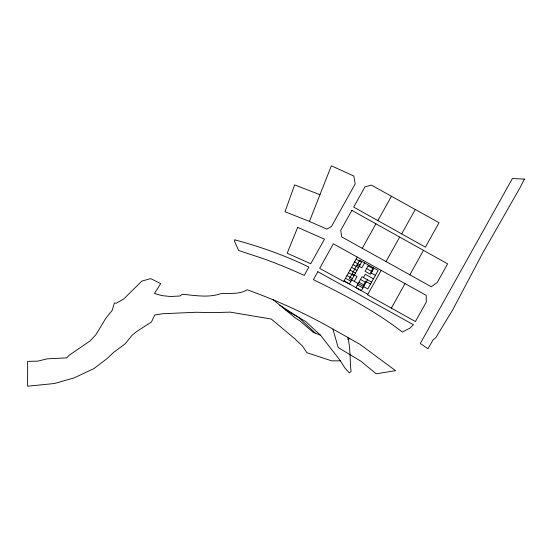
<?xml version="1.0" encoding="UTF-8"?>
<svg xmlns="http://www.w3.org/2000/svg" width="552" height="552" viewBox="0 0 552 552"><rect width="100%" height="100%" fill="white"/><g stroke="black" fill="none" stroke-linecap="round" stroke-linejoin="round"><path stroke-width="0.83" d="M309.437 221.407L331.366 165.786L353.839 176.047L355.198 183.926L331.462 226.479L326.887 229.101L308.264 220.91L284.998 211.747L294.644 184.885L319.96 194.704M357.268 257.108L343.668 281.492L319.684 268.375L333.325 243.805L426.227 295.361L426.289 302.082L415.428 321.54L367.542 294.816L381.177 270.37M362.257 248.317L375.926 223.802M377.872 220.607L391.444 196.264L439.04 222.704L425.399 247.144L353.687 207.11L365.031 186.755L371.392 185.134L391.444 196.264M354.26 281.382L356.985 276.49L352.142 273.785M364.575 262.883L361.843 267.782L356.999 265.077M363.471 277.546L365.293 274.282L373.456 278.836M362.968 286.24L365.7 281.347L370.544 284.052M373.283 267.741L370.558 272.64L375.401 275.344M367.459 279.774L361.387 290.662L355.943 287.627L362.015 276.738L371.634 282.1M386.034 261.558L399.689 237.077M401.67 233.896L415.27 209.505M391.375 308.099L405.023 283.611M409.846 274.82L423.481 250.367M347.939 339.639L349.789 338.548L359.828 344.234L395.577 370.654L376.216 373.814L360.898 361.201L338.217 347.594L332.911 329.082C305.56 313.495 276.78 300.378 247.13 289.765C239.554 294.664 229.508 293.022 220.834 293.664C208.159 298.066 195.229 295.32 182.27 294.299L179.973 296.003L170.761 296.507L161.95 295.624L154.498 293.491L160.68 283.59L150.71 278.615L141.836 281.092L123.751 298.963L116.362 303.193L114.367 303L112.18 310.348L105.646 318.538L95.931 334.671L90.162 340.881L69.29 355.15L66.709 357.875L46.941 358.869L37.784 361.146L27.641 361.353L27.6 386.214L54.641 383.488L74.168 377.865L93.881 368.619L106.936 358.683L113.602 352.411L125.256 343.751L131.976 335.388L136.171 331.876L151.462 321.982L154.746 314.957L162.854 313.736L195.891 312.266L213.051 312.625L230.232 312.135L271.287 319.049L294.892 338.845L302.53 346.09L306.947 352.728L331.683 360.856L340.418 360.822L344.786 367.873L349.34 372.855L351.093 371.51C349.72 360.132 350.706 348.547 347.774 337.41L332.911 329.082M340.418 360.822L320.602 335.312L313.053 332.194L299.846 320.788L295.72 318.276L272.943 299.529M356.116 259.171L361.56 262.207L349.416 283.983L343.972 280.947L367.846 294.271M354.598 261.896L360.042 264.932M366.576 268.576L372.013 271.612M353.08 264.615L358.524 267.651M351.562 267.34L357.006 270.377M350.044 270.059L355.488 273.095M348.526 272.778L353.97 275.814M360.497 279.464L365.941 282.5M347.008 275.503L352.452 278.539M358.979 282.182L364.423 285.218M345.49 278.222L350.934 281.258M357.461 284.908L362.906 287.944M347.774 337.41L349.789 338.548M285.232 309.637L305.677 321.526L320.602 335.312M279.802 305.173L298.984 317.635L315.22 333.084M234.897 239.878L234.496 241.286L238.671 250.539L261.613 258.067A491.356 491.356 0 0 1 296.914 272.101L304.242 275.393L308.878 267.092C285.232 255.5 260.316 246.696 234.897 239.878M297.673 227.369L287.178 253.202L310.735 263.773L324.472 239.182L297.673 227.369M524.4 179.076L520.363 187.093L482.551 253.354L452.633 309.969L435.859 337.555L433.078 339.887L427.972 348.698L420.293 343.503L512.394 178.551L524.4 179.076M317.842 271.694L313.419 279.671C344.344 294.809 375.049 310.893 402.353 332.062L409.998 328.047L413.476 324.755L317.842 271.694M351.872 210.374L340.729 230.343L341.709 236.891L431.284 286.75L437.205 282.534L447.637 263.849L351.872 210.374M359.731 260.178L349.409 278.677L367.811 288.944L378.134 270.445L359.731 260.178M368.094 265.85L365.058 271.294L370.495 274.33L373.531 268.893L368.094 265.85"/></g></svg>
